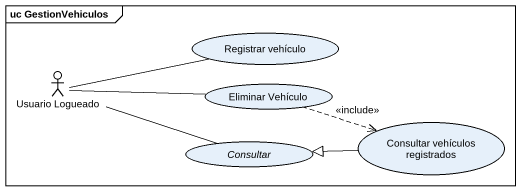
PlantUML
@startuml
mainframe uc GestionVehiculos
usecase "Registrar vehículo" as Registrar_vehículo
actor "Usuario Logueado" as Usuario_Logueado
usecase "Eliminar Vehículo" as Eliminar_Vehículo
usecase Consultar
usecase "Consultar vehículos registrados" as Consultar_vehículos
Usuario_Logueado -right- Registrar_vehículo
Usuario_Logueado -right- Eliminar_Vehículo
Usuario_Logueado -right- Consultar
Eliminar_Vehículo .right.> Consultar_vehículos : <<include>>
Consultar_vehículos -left-|> Consultar
@enduml
